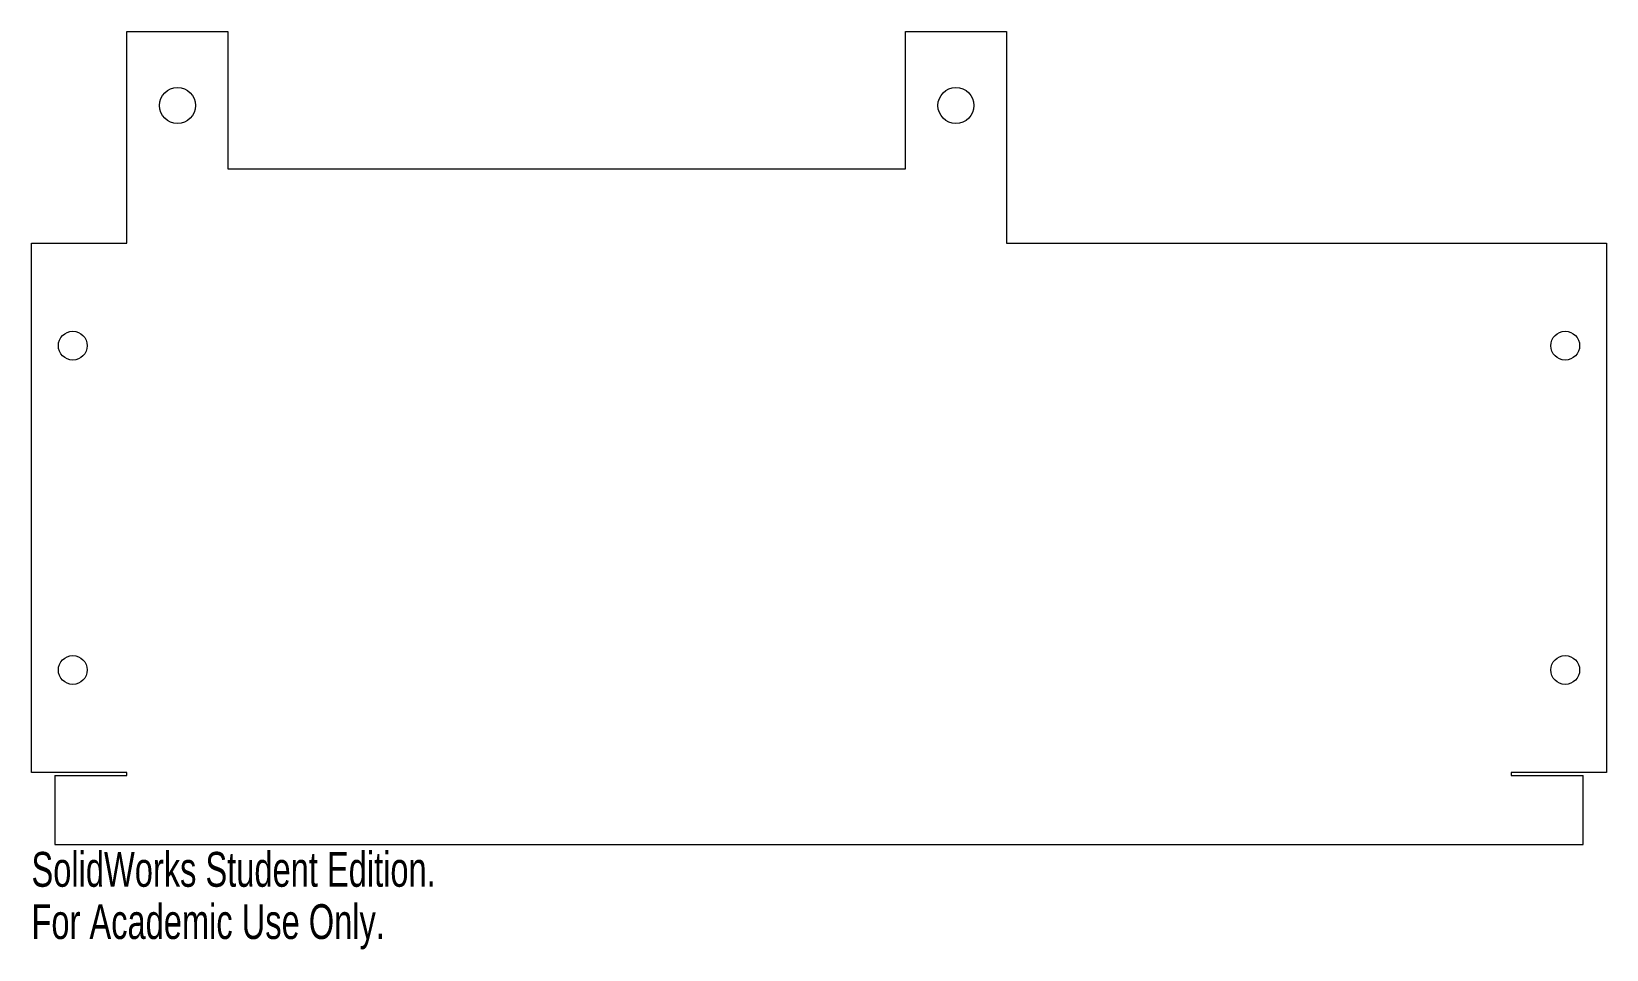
# Model space of a CAD drawing. Header units: millimetres. Extents: x -3 to 215, y -15 to 113.
import ezdxf

# ---------------------------------------------------------------- set-up
doc = ezdxf.new("R2010")
doc.units = ezdxf.units.MM
doc.styles.add('SLDTEXTSTYLE0', font='TXT', dxfattribs={"width": 0.7})

msp = doc.modelspace()

# ---------------------------------------------------------------- linework, layer by layer
at = {"color": 7, "linetype": 'Continuous', "lineweight": 15}
for p, q in [((10, 83.45), (10, 112.83)), ((10, 112.83), (24, 112.83)), ((24, 112.83), (24, 93.77)), ((118, 93.77), (118, 112.83)), ((118, 112.83), (132, 112.83)), ((132, 112.83), (132, 83.45)), ((24, 93.77), (118, 93.77)), ((-3.25, 10), (-3.25, 83.45)), ((-3.25, 83.45), (10, 83.45)), ((132, 83.45), (215.25, 83.45)), ((215.25, 83.45), (215.25, 10)), ((10, 10), (-3.25, 10)), ((0, 10), (0, 9.99)), ((10, 9.99), (0, 9.99)), ((0, 9.59), (0, 0)), ((0, 9.59), (10, 9.59)), ((10, 9.59), (10, 9.99)), ((215.25, 10), (202, 10)), ((212, 9.99), (202, 9.99)), ((202, 9.99), (202, 9.59)), ((202, 9.59), (212, 9.59)), ((212, 9.99), (212, 10)), ((212, 0), (212, 9.59)), ((0, 0), (212, 0))]:
    msp.add_line(p, q, dxfattribs=at)
for centre, radius in [((17, 102.57), 2.5), ((125, 102.57), 2.5), ((2.48, 69.23), 2), ((209.52, 69.23), 2), ((2.48, 24.23), 2), ((209.52, 24.23), 2)]:
    msp.add_circle(centre, radius, dxfattribs=at)

# ---------------------------------------------------------------- texts
at = {"color": 7, "linetype": 'Continuous', "char_height": 4.8336, "attachment_point": 1, "style": 'SLDTEXTSTYLE0'}
for s, insert in [('SolidWorks Student Edition.', (-3.25, -1.02)), ('For Academic Use Only.', (-3.25, -8.27))]:
    msp.add_mtext(s, dxfattribs=dict(at, insert=insert))

doc.saveas('drawing.dxf')
